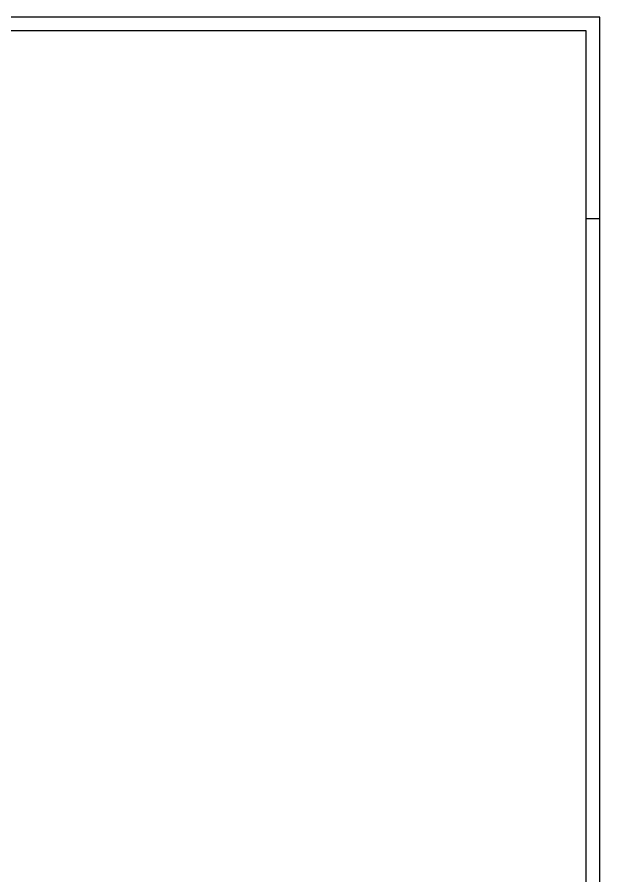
# Model space of a CAD drawing. Extents: x 4511820 to 5180432, y -1526536 to -944957.
# Drawn here: x 5159353 to 5169932, y -1452172 to -1436577 of the extents above; entities that cross this region are included whole.
import ezdxf

# ---------------------------------------------------------------- set-up
doc = ezdxf.new("R2010")
doc.units = 0
doc.header["$MEASUREMENT"] = 0
doc.layers.add('TENKÁ', color=7, linetype='CONTINUOUS')

msp = doc.modelspace()

# ---------------------------------------------------------------- linework, layer by layer
at = {"layer": 'TENKÁ', "color": 7}
for p, q in [((5169932, -1436577.046), (5092166.96, -1436577.046)), ((5169932, -1469935.424), (5169932, -1436577.046)), ((5169682, -1436827.046), (5092416.96, -1436827.046)), ((5169682, -1469685.424), (5169682, -1436827.046))]:
    msp.add_line(p, q, dxfattribs=at)
at = {"layer": 'TENKÁ', "ltscale": 0.25}
msp.add_line((5169682, -1440235.424), (5169932, -1440235.424), dxfattribs=at)

doc.saveas('drawing.dxf')
